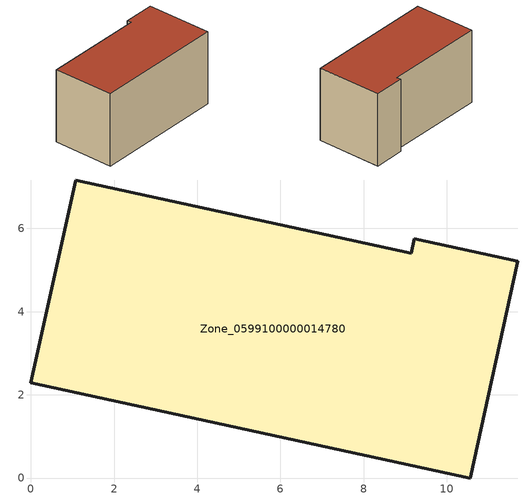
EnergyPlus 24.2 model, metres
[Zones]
Zone_0599100000014780
 floor ground (C_G): 10.56,0 0,2.29 1.08,7.16 9.15,5.4 9.22,5.75 11.7,5.21 z0
 wall outside (C_F): 0,2.29 10.56,0 11.7,5.21 9.22,5.75 9.15,5.4 1.08,7.16 0,2.29 z0:6.05
 roof outside (C_R): 1.08,7.16 0,2.29 10.56,0 11.7,5.21 9.22,5.75 9.15,5.4 z6.05
[BUILDING]
Pand.0599100000014780: North Axis=0; Terrain=City; Loads Convergence Tolerance Value=0.04; Temperature Convergence Tolerance Value=0.4; Solar Distribution=FullExterior; Maximum Number of Warmup Days=25; Minimum Number of Warmup Days=1
[Site:Location]
Rotterdam.The.Hague.AP_ZH_NLD Design_Conditions: Latitude=51.96; Longitude=4.45; Time Zone=1; Elevation=-4.5
[SITE:GROUNDTEMPERATURE:BUILDINGSURFACE]
18, 18, 18, 18, 18, 18, 18, 18, 18, 18, 18, 18
[MATERIAL] Thermal Absorptance=0.9; Solar Absorptance=0.7; Visible Absorptance=0.7
Name | Roughness | Thickness | Conductivity | Density | Specific Heat
G.TI.1946 | MediumSmooth | 0.15 | 1 | 540 | 1210
F.TI.1946 | Rough | 0.3 | 0.857143 | 1920 | 840
R.TI.1946 | MediumRough | 0.2 | 0.1 | 1500 | 1000
[CONSTRUCTION]
C_G: G.TI.1946
C_F: F.TI.1946
C_R: R.TI.1946
[ZONE]
Zone_0599100000014780: Type=1; Multiplier=1; Ceiling Height=Autocalculate; Volume=Autocalculate; Floor Area=autocalculate; Part of Total Floor Area=Yes
[ZONEINFILTRATION:DESIGNFLOWRATE]
Infil_Zone_0599100000014780: Zone or ZoneList or Space or SpaceList=Zone_0599100000014780; Schedule=AlwaysOn; Design Flow Rate Calculation Method=Flow/Area; Flow Rate per Floor Area=0.003; Constant Term Coefficient=1; Temperature Term Coefficient=0; Velocity Term Coefficient=0; Velocity Squared Term Coefficient=0
[HVACTEMPLATE:ZONE:IDEALLOADSAIRSYSTEM]
Zone_0599100000014780: Maximum Heating Supply Air Temperature=50; Minimum Cooling Supply Air Temperature=13; Maximum Heating Supply Air Humidity Ratio=0.0156; Minimum Cooling Supply Air Humidity Ratio=0.0077; Heating Limit=NoLimit; Cooling Limit=NoLimit; Dehumidification Control Type=ConstantSensibleHeatRatio; Cooling Sensible Heat Ratio=0.7; Dehumidification Setpoint=60; Humidification Control Type=None; Humidification Setpoint=30; Outdoor Air Method=None; Outdoor Air Flow Rate per Person=0.00944; Outdoor Air Flow Rate per Zone Floor Area=0; Outdoor Air Flow Rate per Zone=0; Demand Controlled Ventilation Type=None; Outdoor Air Economizer Type=NoEconomizer; Heat Recovery Type=None; Sensible Heat Recovery Effectiveness=0.7; Latent Heat Recovery Effectiveness=0.65
[ZONECONTROL:THERMOSTAT]
ThermostatControl_Zone_0599100000014780: Zone or ZoneList=Zone_0599100000014780; Control Type Schedule=DualSetpointControlType; Control 1=Thermostat_Zone_0599100000014780; Temperature Difference Between Cutout And Setpoint=0
[THERMOSTATSETPOINT:DUALSETPOINT]
Thermostat_Zone_0599100000014780: Heating Setpoint Temperature Schedule=HeatingSetpoint_Zone_0599100000014780; Cooling Setpoint Temperature Schedule=CoolingSetpoint_Zone_0599100000014780
[SCHEDULE:COMPACT]
HeatingSetpoint_Zone_0599100000014780: Through: 12/31, For: AllDays, Until: 24:00, 21
CoolingSetpoint_Zone_0599100000014780: Through: 12/31, For: AllDays, Until: 24:00, 24
DualSetpointControlType: Through: 12/31, For: AllDays, Until: 24:00, 4
AlwaysOn: Through: 12/31, For: AllDays, Until: 24:00, 1
